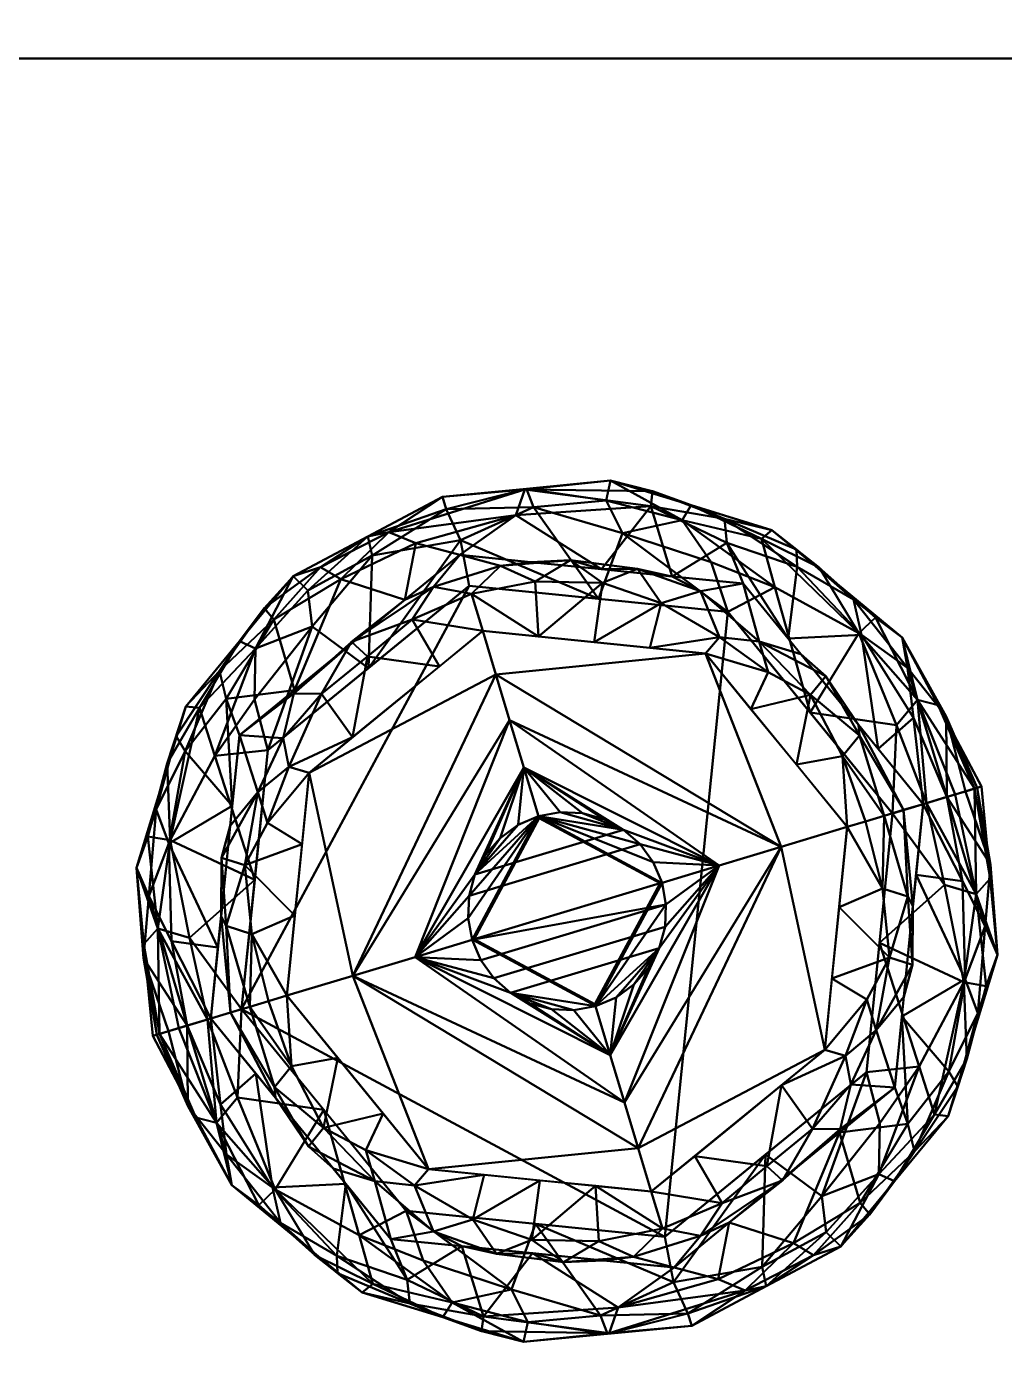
# Model space of a CAD drawing. Header units: millimetres. Extents: x -1750 to 1750, y -600 to 600.
# Drawn here: x 421.2 to 467.5, y -214.8 to -151.5 of the extents above; entities that cross this region are included whole.
import ezdxf

# ---------------------------------------------------------------- set-up
doc = ezdxf.new("R2010")
doc.units = ezdxf.units.MM
doc.layers.add('I-FURN-PNLS', color=7, linetype='Continuous', lineweight=40)

msp = doc.modelspace()

# ---------------------------------------------------------------- meshes
at = {"layer": 'I-FURN-PNLS', "color": 250, "true_color": 0x141414}
mesh = msp.add_polyface(dxfattribs=at)
corners = [(0, 600, 700), (0, 58.863, 700), (130, 58.863, 700), (130, -56.137, 700), (0, -56.137, 700), (0, -600, 700), (1550, -600, 700), (1594.504, -594.986, 700), (1636.777, -580.194, 700), (1674.698, -556.366, 700), (1706.366, -524.698, 700), (1730.194, -486.777, 700), (1744.986, -444.504, 700), (1750, -400, 700), (1750, 400, 700), (1744.986, 444.504, 700), (1730.194, 486.777, 700), (1706.366, 524.698, 700), (1674.698, 556.366, 700), (1636.777, 580.194, 700), (1594.504, 594.986, 700), (1550, 600, 700), (715.7, 60.559, 700), (715.7, -59.9, 700), (445.7, -59.9, 700), (445.7, 60.559, 700)]
mesh.append_faces([[corners[k] for k in face] for face in [(2, 25, 0, 1), (8, 13, 7)]], dxfattribs={"vtx0": -1, "vtx1": -1, "color": 250})
mesh.append_faces([[corners[k] for k in face] for face in [(21, 22, 14, 20)]], dxfattribs={"vtx0": -1, "vtx1": -1, "vtx2": -1, "color": 250})
mesh.append_faces([[corners[k] for k in face] for face in [(13, 23, 6, 7)]], dxfattribs={"vtx0": -1, "vtx1": -1, "vtx3": -1, "color": 250})
mesh.append_faces([[corners[k] for k in face] for face in [(22, 21, 0, 25), (25, 2, 3, 24), (18, 14, 15), (14, 22, 23, 13), (9, 12, 13, 8)]], dxfattribs={"vtx0": -1, "vtx2": -1, "color": 250})
mesh.append_faces([[corners[k] for k in face] for face in [(14, 18, 19, 20)]], dxfattribs={"vtx0": -1, "vtx3": -1, "color": 250})
mesh.append_faces([[corners[k] for k in face] for face in [(5, 6, 23, 24)]], dxfattribs={"vtx1": -1, "vtx3": -1, "color": 250})
mesh.append_faces([[corners[k] for k in face] for face in [(10, 11, 12, 9)]], dxfattribs={"vtx2": -1, "color": 250})
mesh.append_faces([[corners[k] for k in face] for face in [(3, 4, 5, 24)]], dxfattribs={"vtx2": -1, "vtx3": -1, "color": 250})
mesh.append_faces([[corners[k] for k in face] for face in [(15, 16, 17, 18)]], dxfattribs={"vtx3": -1, "color": 250})
mesh = msp.add_polyface(dxfattribs=at)
corners = [(0, 600, 675), (1550, 600, 675), (1594.504, 594.986, 675), (1636.777, 580.194, 675), (1674.698, 556.366, 675), (1706.366, 524.698, 675), (1730.194, 486.777, 675), (1744.986, 444.504, 675), (1750, 400, 675), (1750, -400, 675), (1744.986, -444.504, 675), (1730.194, -486.777, 675), (1706.366, -524.698, 675), (1674.698, -556.366, 675), (1636.777, -580.194, 675), (1594.504, -594.986, 675), (1550, -600, 675), (0, -600, 675), (0, -56.137, 675), (130, -56.137, 675), (130, 58.863, 675), (0, 58.863, 675), (715.7, 60.559, 675), (445.7, 60.559, 675), (445.7, -59.9, 675), (715.7, -59.9, 675)]
mesh.append_faces([[corners[k] for k in face] for face in [(19, 24, 17, 18), (3, 8, 2)]], dxfattribs={"vtx0": -1, "vtx1": -1, "color": 250})
mesh.append_faces([[corners[k] for k in face] for face in [(16, 25, 9, 15)]], dxfattribs={"vtx0": -1, "vtx1": -1, "vtx2": -1, "color": 250})
mesh.append_faces([[corners[k] for k in face] for face in [(8, 22, 1, 2)]], dxfattribs={"vtx0": -1, "vtx1": -1, "vtx3": -1, "color": 250})
mesh.append_faces([[corners[k] for k in face] for face in [(25, 16, 17, 24), (13, 9, 10), (4, 7, 8, 3)]], dxfattribs={"vtx0": -1, "vtx2": -1, "color": 250})
mesh.append_faces([[corners[k] for k in face] for face in [(9, 13, 14, 15)]], dxfattribs={"vtx0": -1, "vtx3": -1, "color": 250})
mesh.append_faces([[corners[k] for k in face] for face in [(23, 24, 19, 20), (8, 9, 25, 22), (0, 1, 22, 23)]], dxfattribs={"vtx1": -1, "vtx3": -1, "color": 250})
mesh.append_faces([[corners[k] for k in face] for face in [(5, 6, 7, 4)]], dxfattribs={"vtx2": -1, "color": 250})
mesh.append_faces([[corners[k] for k in face] for face in [(20, 21, 0, 23)]], dxfattribs={"vtx2": -1, "vtx3": -1, "color": 250})
mesh.append_faces([[corners[k] for k in face] for face in [(10, 11, 12, 13)]], dxfattribs={"vtx3": -1, "color": 250})
at = {"layer": 'I-FURN-PNLS', "color": 7, "true_color": 0xf7f7f7}
mesh = msp.add_polyface(dxfattribs=at)
corners = [(1550, 585, 725), (0, 585, 725), (0, 58.863, 725), (135, 58.863, 725), (135, -61.137, 725), (0, -61.137, 725), (0, -585, 725), (1550, -585, 725), (1597.882, -578.696, 725), (1642.5, -560.215, 725), (1680.815, -530.815, 725), (1710.215, -492.5, 725), (1728.696, -447.882, 725), (1735, -400, 725), (1735, 400, 725), (1728.696, 447.882, 725), (1710.215, 492.5, 725), (1680.815, 530.815, 725), (1642.5, 560.215, 725), (1597.882, 578.696, 725), (444.618, 59.299, 725), (715.378, 59.299, 725), (715.378, -59.025, 725), (444.618, -59.025, 725)]
mesh.append_faces([[corners[k] for k in face] for face in [(12, 10, 11)]], dxfattribs={"vtx0": -1, "color": 7})
mesh.append_faces([[corners[k] for k in face] for face in [(22, 13, 14, 21), (1, 20, 21, 0)]], dxfattribs={"vtx0": -1, "vtx2": -1, "color": 7})
mesh.append_faces([[corners[k] for k in face] for face in [(14, 19, 0, 21), (22, 6, 7, 13), (6, 22, 23, 4)]], dxfattribs={"vtx0": -1, "vtx2": -1, "vtx3": -1, "color": 7})
mesh.append_faces([[corners[k] for k in face] for face in [(8, 9, 13, 7)]], dxfattribs={"vtx1": -1, "vtx2": -1, "color": 7})
mesh.append_faces([[corners[k] for k in face] for face in [(14, 15, 18, 19), (12, 13, 9, 10), (23, 20, 3, 4)]], dxfattribs={"vtx1": -1, "vtx3": -1, "color": 7})
mesh.append_faces([[corners[k] for k in face] for face in [(4, 5, 6)]], dxfattribs={"vtx2": -1, "color": 7})
mesh.append_faces([[corners[k] for k in face] for face in [(1, 2, 3, 20)]], dxfattribs={"vtx2": -1, "vtx3": -1, "color": 7})
mesh.append_faces([[corners[k] for k in face] for face in [(15, 16, 17, 18)]], dxfattribs={"vtx3": -1, "color": 7})
mesh = msp.add_polyface(dxfattribs=at)
corners = [(1550, 585, 700), (1597.882, 578.696, 700), (1642.5, 560.215, 700), (1680.815, 530.815, 700), (1710.215, 492.5, 700), (1728.696, 447.882, 700), (1735, 400, 700), (1735, -400, 700), (1728.696, -447.882, 700), (1710.215, -492.5, 700), (1680.815, -530.815, 700), (1642.5, -560.215, 700), (1597.882, -578.696, 700), (1550, -585, 700), (0, -585, 700), (0, -61.137, 700), (135, -61.137, 700), (135, 58.863, 700), (0, 58.863, 700), (0, 585, 700), (444.618, 59.299, 700), (444.618, -59.025, 700), (715.378, -59.025, 700), (715.378, 59.299, 700)]
mesh.append_faces([[corners[k] for k in face] for face in [(5, 3, 4)]], dxfattribs={"vtx0": -1, "color": 7})
mesh.append_faces([[corners[k] for k in face] for face in [(13, 7, 12)]], dxfattribs={"vtx0": -1, "vtx1": -1, "color": 7})
mesh.append_faces([[corners[k] for k in face] for face in [(14, 16, 21, 22)]], dxfattribs={"vtx0": -1, "vtx1": -1, "vtx3": -1, "color": 7})
mesh.append_faces([[corners[k] for k in face] for face in [(17, 20, 21, 16)]], dxfattribs={"vtx0": -1, "vtx2": -1, "color": 7})
mesh.append_faces([[corners[k] for k in face] for face in [(6, 22, 23, 0)]], dxfattribs={"vtx0": -1, "vtx2": -1, "vtx3": -1, "color": 7})
mesh.append_faces([[corners[k] for k in face] for face in [(10, 11, 8, 9)]], dxfattribs={"vtx1": -1, "color": 7})
mesh.append_faces([[corners[k] for k in face] for face in [(1, 2, 6, 0), (6, 7, 22)]], dxfattribs={"vtx1": -1, "vtx2": -1, "color": 7})
mesh.append_faces([[corners[k] for k in face] for face in [(13, 14, 22, 7)]], dxfattribs={"vtx1": -1, "vtx2": -1, "vtx3": -1, "color": 7})
mesh.append_faces([[corners[k] for k in face] for face in [(23, 20, 19, 0), (2, 3, 5, 6), (11, 12, 7, 8)]], dxfattribs={"vtx1": -1, "vtx3": -1, "color": 7})
mesh.append_faces([[corners[k] for k in face] for face in [(14, 15, 16)]], dxfattribs={"vtx2": -1, "color": 7})
mesh.append_faces([[corners[k] for k in face] for face in [(17, 18, 19, 20)]], dxfattribs={"vtx2": -1, "vtx3": -1, "color": 7})
mesh = msp.add_polyface(dxfattribs=at)
corners = [(0, -250, 675), (1062.5, -250, 675), (1062.5, -247, 675), (0, -247, 675), (0, 150, 675), (1062.5, 150, 675), (1062.5, 153, 675), (0, 153, 675), (0, 250, 675), (0, 247, 675), (1062.5, 247, 675), (1062.5, 250, 675), (0, -150, 675), (0, -153, 675), (1062.5, -153, 675), (1062.5, -150, 675)]
mesh.append_faces([[corners[k] for k in face] for face in [(1, 2, 3, 0), (5, 6, 7, 4), (10, 11, 8, 9), (14, 15, 12, 13)]], dxfattribs={"color": 7})
mesh = msp.add_polyface(dxfattribs=at)
corners = [(0, 250, 13.838), (1062.5, 250, 13.838), (1062.5, 247, 13.838), (0, 247, 13.838), (0, -150, 13.838), (1062.5, -150, 13.838), (1062.5, -153, 13.838), (0, -153, 13.838), (0, -250, 13.838), (0, -247, 13.838), (1062.5, -247, 13.838), (1062.5, -250, 13.838), (0, 150, 13.838), (0, 153, 13.838), (1062.5, 153, 13.838), (1062.5, 150, 13.838)]
mesh.append_faces([[corners[k] for k in face] for face in [(2, 3, 0, 1), (6, 7, 4, 5), (10, 11, 8, 9), (15, 12, 13, 14)]], dxfattribs={"color": 7})
mesh = msp.add_polyface(dxfattribs=at)
corners = [(1062.5, -153, 675), (0, -153, 675), (0, -153, 13.838), (1062.5, -153, 13.838)]
mesh.append_faces([[corners[k] for k in face] for face in [(0, 1, 2, 3)]], dxfattribs={"color": 7})
mesh = msp.add_polyface(dxfattribs=at)
corners = [(0, -247, 38.838), (1062.5, -247, 38.838), (1062.5, -153, 38.838), (0, -153, 38.838)]
mesh.append_faces([[corners[k] for k in face] for face in [(2, 3, 0, 1)]], dxfattribs={"color": 7})
mesh = msp.add_polyface(dxfattribs=at)
corners = [(0, -247, 13.838), (0, -153, 13.838), (1062.5, -153, 13.838), (1062.5, -247, 13.838)]
mesh.append_faces([[corners[k] for k in face] for face in [(2, 3, 0, 1)]], dxfattribs={"color": 7})
mesh = msp.add_polyface(dxfattribs=at)
corners = [(0, -153, 38.838), (1062.5, -153, 38.838), (1062.5, -153, 13.838), (0, -153, 13.838)]
mesh.append_faces([[corners[k] for k in face] for face in [(0, 1, 2, 3)]], dxfattribs={"color": 7})
mesh = msp.add_polyface(dxfattribs=at)
corners = [(0, -247, 675), (1062.5, -247, 675), (1062.5, -153, 675), (0, -153, 675)]
mesh.append_faces([[corners[k] for k in face] for face in [(2, 3, 0, 1)]], dxfattribs={"color": 7})
mesh = msp.add_polyface(dxfattribs=at)
corners = [(0, -247, 650), (0, -153, 650), (1062.5, -153, 650), (1062.5, -247, 650)]
mesh.append_faces([[corners[k] for k in face] for face in [(2, 3, 0, 1)]], dxfattribs={"color": 7})
mesh = msp.add_polyface(dxfattribs=at)
corners = [(0, -153, 675), (1062.5, -153, 675), (1062.5, -153, 650), (0, -153, 650)]
mesh.append_faces([[corners[k] for k in face] for face in [(0, 1, 2, 3)]], dxfattribs={"color": 7})
mesh = msp.add_polyface(dxfattribs=at)
corners = [(0, -247, 350), (1062.5, -247, 350), (1062.5, -153, 350), (0, -153, 350)]
mesh.append_faces([[corners[k] for k in face] for face in [(2, 3, 0, 1)]], dxfattribs={"color": 7})
mesh = msp.add_polyface(dxfattribs=at)
corners = [(0, -247, 325), (0, -153, 325), (1062.5, -153, 325), (1062.5, -247, 325)]
mesh.append_faces([[corners[k] for k in face] for face in [(2, 3, 0, 1)]], dxfattribs={"color": 7})
mesh = msp.add_polyface(dxfattribs=at)
corners = [(0, -153, 350), (1062.5, -153, 350), (1062.5, -153, 325), (0, -153, 325)]
mesh.append_faces([[corners[k] for k in face] for face in [(0, 1, 2, 3)]], dxfattribs={"color": 7})
at = {"layer": 'I-FURN-PNLS', "color": 250, "true_color": 0x191919}
mesh = msp.add_polyface(dxfattribs=at)
corners = [(463.661, -188.316, 8.395), (464.778, -187.98, 7.748), (465.659, -187.715, 6.782), (466.221, -187.546, 5.585), (466.415, -187.488, 4.267), (462.661, -180.425, 4.267), (456.489, -175.336, 4.267), (448.84, -172.997, 4.267), (440.878, -173.763, 4.267), (433.815, -177.517, 4.267), (428.727, -183.688, 4.267), (426.387, -191.337, 4.267), (427.153, -199.299, 4.267), (427.347, -199.241, 5.585), (427.91, -199.072, 6.782), (428.79, -198.807, 7.748), (429.907, -198.471, 8.395), (431.26, -185.05, 8.395), (441.707, -176.516, 8.395), (455.128, -177.869, 8.395), (459.395, -183.093, 8.395), (430.584, -191.76, 8.395), (462.919, -181.869, 6.605), (426.969, -192.684, 6.605), (464.363, -183.627, 4.267), (426.735, -194.948, 4.267), (464.743, -184.175, 5.899), (426.72, -195.614, 5.899), (457.69, -177.08, 6.903), (428.688, -185.805, 6.903), (463.195, -184.239, 7.748), (460.741, -180.303, 7.452), (428.046, -194.813, 7.748), (427.921, -190.176, 7.452), (450.749, -174.207, 6.944), (432.891, -179.58, 6.944), (460.362, -178.633, 6.193), (427.315, -188.574, 6.193), (457.652, -176.261, 5.615), (452.665, -174.167, 4.267), (454.239, -174.811, 6.262), (459.575, -177.881, 4.267), (454.352, -175.943, 7.558), (428.268, -185.101, 5.615), (431.271, -180.603, 4.267), (430.314, -182.009, 6.262), (427.557, -187.513, 4.267), (430.64, -183.327, 7.554), (430.922, -188.405, 8.395), (450.832, -173.504, 5.588), (444.786, -173.419, 6.154), (438.338, -175.435, 6.576), (432.434, -179.039, 5.588), (437.347, -175.64, 4.267), (435.111, -177.101, 6.22), (448.417, -177.193, 8.395), (451.773, -177.531, 8.395), (436.483, -180.783, 8.395), (436.061, -177.67, 7.548), (433.872, -182.916, 8.395), (439.628, -175.962, 7.707), (444.365, -174.632, 7.647), (439.095, -178.65, 8.395), (461.528, -185.705, 8.395), (430.245, -195.116, 8.395), (457.261, -180.481, 8.395), (444.859, -173.38, 4.267), (445.062, -176.855, 8.395)]
mesh.append_faces([[corners[k] for k in face] for face in [(15, 27, 14), (3, 26, 2), (2, 26, 1), (1, 30, 0), (5, 26, 24), (17, 47, 48), (9, 54, 53), (41, 36, 5), (10, 45, 44), (44, 52, 9), (56, 34, 55)]], dxfattribs={"vtx0": -1, "vtx1": -1, "color": 250})
mesh.append_faces([[corners[k] for k in face] for face in [(22, 26, 5), (33, 23, 32), (22, 30, 1), (42, 28, 40), (3, 24, 26), (36, 38, 28), (25, 13, 27), (28, 31, 36), (22, 1, 26), (28, 38, 40), (31, 30, 22), (50, 34, 49), (11, 27, 23), (47, 45, 29), (42, 65, 28), (23, 33, 37), (43, 29, 45), (15, 23, 27), (22, 36, 31), (43, 46, 37), (32, 23, 15), (31, 63, 30), (35, 45, 47), (33, 29, 37), (33, 32, 64), (29, 48, 47), (7, 50, 49), (61, 50, 51), (51, 50, 8), (22, 5, 36), (36, 41, 38), (43, 37, 29), (11, 23, 37), (58, 51, 54), (34, 42, 40), (6, 40, 38), (34, 40, 49), (44, 45, 52), (52, 45, 35), (43, 45, 10), (33, 48, 29), (58, 60, 51), (39, 49, 40), (54, 9, 52), (61, 51, 60), (35, 58, 54), (34, 56, 42), (54, 52, 35), (53, 54, 51), (61, 34, 50), (35, 47, 59), (58, 62, 60), (58, 35, 59), (60, 18, 61), (34, 61, 55), (65, 31, 28)]], dxfattribs={"vtx0": -1, "vtx1": -1, "vtx2": -1, "color": 250})
mesh.append_faces([[corners[k] for k in face] for face in [(40, 6, 39), (27, 13, 14), (32, 15, 16), (32, 16, 64), (49, 39, 7), (43, 10, 46), (51, 8, 53), (47, 17, 59)]], dxfattribs={"vtx0": -1, "vtx2": -1, "color": 250})
mesh.append_faces([[corners[k] for k in face] for face in [(31, 65, 20, 63), (33, 64, 21, 48), (58, 59, 57, 62), (50, 7, 66, 8), (61, 18, 67, 55)]], dxfattribs={"vtx0": -1, "vtx3": -1, "color": 250})
mesh.append_faces([[corners[k] for k in face] for face in [(11, 25, 27), (41, 6, 38), (19, 65, 42), (46, 11, 37), (56, 19, 42), (62, 18, 60), (63, 0, 30)]], dxfattribs={"vtx1": -1, "vtx2": -1, "color": 250})
mesh.append_faces([[corners[k] for k in face] for face in [(3, 4, 24), (25, 12, 13)]], dxfattribs={"vtx2": -1, "color": 250})
mesh = msp.add_polyface(dxfattribs=at)
corners = [(466.415, -187.488, 4.267), (466.094, -187.584, 2.583), (465.181, -187.859, 1.156), (463.814, -188.27, 0.202), (462.202, -188.755, -0.133), (454.406, -179.212, -0.133), (442.146, -177.976, -0.133), (432.603, -185.771, -0.133), (431.367, -198.032, -0.133), (429.754, -198.517, 0.202), (428.387, -198.928, 1.156), (427.474, -199.203, 2.583), (427.153, -199.299, 4.267), (426.387, -191.337, 4.267), (428.727, -183.688, 4.267), (433.815, -177.517, 4.267), (440.878, -173.763, 4.267), (448.84, -172.997, 4.267), (456.489, -175.336, 4.267), (462.661, -180.425, 4.267), (460.604, -180.216, 1.044), (427.988, -190.028, 1.044), (464.363, -183.627, 4.267), (426.735, -194.948, 4.267), (463.395, -183.375, 1.355), (427.403, -194.203, 1.355), (445.197, -174.248, 1.156), (437.544, -176.55, 1.156), (452.232, -174.867, 1.259), (432.019, -180.948, 1.259), (462.395, -184.572, 0.266), (458.304, -183.984, -0.133), (428.897, -194.65, 0.266), (431.985, -191.902, -0.133), (456.636, -178.051, 0.419), (455.992, -175.756, 2.043), (459.575, -177.881, 4.267), (461.391, -179.477, 2.606), (452.665, -174.167, 4.267), (458.729, -177.108, 2.661), (430.102, -186.034, 0.419), (429.373, -183.764, 2.043), (427.557, -187.513, 4.267), (426.924, -189.846, 2.606), (431.271, -180.603, 4.267), (427.836, -186.402, 2.661), (448.276, -178.594, -0.133), (437.374, -181.874, -0.133), (444.859, -173.38, 4.267), (437.347, -175.64, 4.267), (441.055, -174.35, 2.027), (441.734, -175.825, 0.445), (453.606, -176.856, 0.247), (449.411, -175.484, 0.348), (448.644, -173.939, 1.527), (431.971, -183.365, 0.247), (434.712, -179.906, 0.348), (434.499, -178.194, 1.527)]
mesh.append_faces([[corners[k] for k in face] for face in [(4, 30, 3), (22, 24, 19), (13, 25, 23), (48, 50, 16), (33, 40, 7), (19, 37, 36), (38, 28, 17), (14, 45, 42), (6, 51, 46), (17, 54, 48), (49, 57, 15)]], dxfattribs={"vtx0": -1, "vtx1": -1, "color": 250})
mesh.append_faces([[corners[k] for k in face] for face in [(52, 34, 5), (30, 24, 3), (35, 34, 28), (41, 44, 29), (25, 21, 32), (24, 22, 1), (31, 20, 30), (28, 53, 54), (45, 21, 43), (51, 47, 27), (52, 53, 28), (20, 24, 30), (57, 27, 56), (28, 38, 35), (21, 33, 32), (45, 43, 42), (23, 25, 11), (41, 29, 40), (57, 49, 27), (9, 25, 32), (51, 27, 50), (24, 20, 37), (7, 55, 56), (35, 20, 34), (50, 48, 26), (29, 55, 40), (20, 31, 34), (20, 39, 37), (36, 37, 39), (24, 37, 19), (39, 20, 35), (18, 39, 35), (33, 21, 40), (21, 41, 40), (43, 25, 13), (41, 45, 14), (25, 43, 21), (21, 45, 41), (5, 53, 52), (51, 50, 26), (49, 50, 27), (46, 51, 26), (28, 34, 52), (46, 26, 53), (54, 53, 26), (48, 54, 26), (17, 28, 54), (55, 29, 56), (7, 40, 55), (57, 56, 29), (27, 47, 56), (29, 15, 57)]], dxfattribs={"vtx0": -1, "vtx1": -1, "vtx2": -1, "color": 250})
mesh.append_faces([[corners[k] for k in face] for face in [(24, 1, 2), (24, 2, 3), (25, 9, 10), (56, 47, 7), (32, 8, 9), (25, 10, 11), (30, 4, 31), (34, 31, 5), (43, 13, 42), (41, 14, 44), (50, 49, 16), (51, 6, 47), (53, 5, 46)]], dxfattribs={"vtx0": -1, "vtx2": -1, "color": 250})
mesh.append_faces([[corners[k] for k in face] for face in [(0, 1, 22)]], dxfattribs={"vtx1": -1, "color": 250})
mesh.append_faces([[corners[k] for k in face] for face in [(18, 36, 39), (33, 8, 32), (38, 18, 35), (44, 15, 29)]], dxfattribs={"vtx1": -1, "vtx2": -1, "color": 250})
mesh.append_faces([[corners[k] for k in face] for face in [(11, 12, 23)]], dxfattribs={"vtx2": -1, "color": 250})
mesh = msp.add_polyface(dxfattribs=at)
corners = [(442.79, -180.117, 10.252), (453.348, -181.181, 10.252), (460.061, -189.399, 10.252), (460.925, -189.139, 9.714), (461.814, -188.872, 9.224), (462.727, -188.597, 8.784), (463.661, -188.316, 8.395), (455.128, -177.869, 8.395), (441.707, -176.516, 8.395), (431.26, -185.05, 8.395), (429.907, -198.471, 8.395), (430.841, -198.19, 8.784), (431.754, -197.915, 9.224), (432.644, -197.648, 9.714), (433.507, -197.388, 10.252), (434.572, -186.83, 10.252), (457.649, -186.446, 10.252), (433.89, -193.594, 10.252), (460.595, -184.563, 8.395), (430.393, -193.648, 8.395), (460.642, -185.063, 8.998), (430.63, -194.091, 8.998), (457.861, -181.216, 8.395), (455.891, -180.61, 9.224), (448.069, -180.649, 10.252), (448.417, -177.193, 8.395), (430.827, -189.349, 8.395), (432.136, -187.756, 9.224), (438.681, -183.473, 10.252), (436.483, -180.783, 8.395), (445.282, -177.77, 9.224), (439.44, -179.576, 9.248), (435.148, -183.095, 9.303), (451.248, -178.8, 9.446), (459.84, -186.054, 9.597), (455.498, -183.814, 10.252), (458.315, -183.143, 9.359), (459.04, -182.251, 8.821), (456.317, -182.072, 9.695), (454.007, -180.409, 9.663), (431.845, -194.476, 9.597), (434.231, -190.212, 10.252), (431.512, -191.207, 9.359), (430.414, -190.862, 8.821), (432.587, -189.211, 9.695), (433.596, -186.549, 9.663), (433.34, -185.189, 9.198), (433.872, -182.916, 8.395), (433.843, -183.075, 8.826), (436.571, -180.64, 8.921), (439.095, -178.65, 8.395), (440.457, -178.02, 8.795), (443.634, -177.033, 8.779), (446.953, -176.77, 8.795), (451.773, -177.531, 8.395), (453.105, -178.233, 8.882), (448.457, -177.833, 9.247), (445.062, -176.855, 8.395), (442.261, -178.364, 9.225), (450.128, -177.169, 8.82), (437.324, -181.323, 9.406), (445.429, -180.383, 10.252), (440.735, -181.795, 10.252), (436.626, -185.151, 10.252), (450.708, -180.915, 10.252)]
mesh.append_faces([[corners[k] for k in face] for face in [(16, 36, 35), (12, 21, 11), (22, 37, 18), (35, 38, 1), (13, 40, 12), (63, 45, 15), (64, 33, 24)]], dxfattribs={"vtx0": -1, "vtx1": -1, "color": 250})
mesh.append_faces([[corners[k] for k in face] for face in [(40, 42, 21), (18, 20, 5), (27, 43, 42), (34, 20, 36), (20, 18, 37), (39, 38, 23), (52, 58, 30), (20, 37, 36), (44, 15, 45), (31, 0, 58), (21, 19, 11), (40, 21, 12), (23, 55, 39), (49, 31, 51), (48, 32, 49), (32, 60, 49), (50, 49, 51), (32, 46, 45), (52, 30, 53), (36, 23, 38), (20, 34, 4), (16, 34, 36), (39, 1, 38), (22, 23, 37), (36, 37, 23), (38, 35, 36), (33, 64, 39), (33, 39, 55), (21, 42, 43), (17, 42, 40), (27, 42, 44), (21, 43, 19), (26, 43, 27), (45, 27, 44), (44, 42, 41), (27, 45, 46), (63, 32, 45), (46, 9, 27), (60, 31, 49), (32, 48, 46), (46, 48, 9), (49, 29, 48), (8, 51, 52), (51, 31, 58), (52, 53, 57), (53, 30, 56), (55, 59, 33), (7, 55, 23), (59, 56, 33), (59, 53, 56), (33, 56, 24), (51, 58, 52), (30, 61, 56), (53, 59, 25), (59, 55, 54), (30, 58, 61), (31, 60, 62), (32, 63, 60)]], dxfattribs={"vtx0": -1, "vtx1": -1, "vtx2": -1, "color": 250})
mesh.append_faces([[corners[k] for k in face] for face in [(27, 9, 26), (34, 16, 2), (34, 2, 3), (58, 0, 61), (43, 26, 19), (42, 17, 41), (23, 22, 7), (59, 54, 25), (56, 61, 24), (44, 41, 15), (51, 8, 50), (55, 7, 54)]], dxfattribs={"vtx0": -1, "vtx2": -1, "color": 250})
mesh.append_faces([[corners[k] for k in face] for face in [(6, 18, 5)]], dxfattribs={"vtx1": -1, "color": 250})
mesh.append_faces([[corners[k] for k in face] for face in [(4, 5, 20), (3, 4, 34), (14, 17, 40), (13, 14, 40), (64, 1, 39), (47, 9, 48, 29), (28, 62, 60, 63), (50, 29, 49), (25, 57, 53), (57, 8, 52), (62, 0, 31)]], dxfattribs={"vtx1": -1, "vtx2": -1, "color": 250})
mesh.append_faces([[corners[k] for k in face] for face in [(19, 10, 11)]], dxfattribs={"vtx2": -1, "color": 250})
mesh = msp.add_polyface(dxfattribs=at)
corners = [(431.367, -198.032, -0.133), (432.603, -185.771, -0.133), (442.146, -177.976, -0.133), (454.406, -179.212, -0.133), (462.202, -188.755, -0.133), (460.966, -201.016, -0.133), (451.422, -208.811, -0.133), (439.162, -207.575, -0.133)]
mesh.append_faces([[corners[k] for k in face] for face in [(6, 3, 4, 5), (0, 6, 7)]], dxfattribs={"vtx0": -1, "color": 250})
mesh.append_faces([[corners[k] for k in face] for face in [(1, 2, 0)]], dxfattribs={"vtx1": -1, "color": 250})
mesh.append_faces([[corners[k] for k in face] for face in [(2, 3, 6, 0)]], dxfattribs={"vtx1": -1, "vtx2": -1, "vtx3": -1, "color": 250})
mesh = msp.add_polyface(dxfattribs=at)
corners = [(450.778, -206.67, 10.252), (450.158, -204.609, 11.473), (449.508, -202.447, 12.483), (448.832, -200.201, 13.274), (448.138, -197.894, 13.838), (447.103, -198.083, 13.838), (446.052, -198.036, 13.838), (445.037, -197.757, 13.838), (444.11, -197.258, 13.838), (443.317, -196.566, 13.838), (442.698, -195.715, 13.838), (442.283, -194.747, 13.838), (442.095, -193.713, 13.838), (442.142, -192.661, 13.838), (442.421, -191.646, 13.838), (442.919, -190.719, 13.838), (443.611, -189.926, 13.838), (444.462, -189.307, 13.838), (445.43, -188.893, 13.838), (444.736, -186.586, 13.274), (444.061, -184.34, 12.483), (443.41, -182.178, 11.473), (442.79, -180.117, 10.252), (434.572, -186.83, 10.252), (433.507, -197.388, 10.252), (440.22, -205.606, 10.252), (436.638, -196.446, 12.005), (439.582, -195.56, 13.153)]
mesh.append_faces([[corners[k] for k in face] for face in [(23, 21, 22), (1, 25, 0)]], dxfattribs={"vtx0": -1, "color": 250})
mesh.append_faces([[corners[k] for k in face] for face in [(21, 26, 20), (24, 26, 23), (20, 27, 19), (14, 27, 13), (2, 26, 1), (16, 19, 15), (12, 27, 11), (10, 27, 9), (9, 27, 8), (6, 3, 5), (8, 3, 7)]], dxfattribs={"vtx0": -1, "vtx1": -1, "color": 250})
mesh.append_faces([[corners[k] for k in face] for face in [(27, 20, 26), (26, 21, 23), (2, 27, 26), (19, 27, 14), (3, 8, 27), (25, 1, 26)]], dxfattribs={"vtx0": -1, "vtx1": -1, "vtx2": -1, "color": 250})
mesh.append_faces([[corners[k] for k in face] for face in [(27, 2, 3), (27, 10, 11)]], dxfattribs={"vtx0": -1, "vtx2": -1, "color": 250})
mesh.append_faces([[corners[k] for k in face] for face in [(4, 5, 3)]], dxfattribs={"vtx1": -1, "color": 250})
mesh.append_faces([[corners[k] for k in face] for face in [(12, 13, 27), (16, 17, 19), (14, 15, 19), (24, 25, 26), (6, 7, 3)]], dxfattribs={"vtx1": -1, "vtx2": -1, "color": 250})
mesh.append_faces([[corners[k] for k in face] for face in [(17, 18, 19)]], dxfattribs={"vtx2": -1, "color": 250})
mesh = msp.add_polyface(dxfattribs=at)
corners = [(448.138, -197.894, 13.838), (448.832, -200.201, 13.274), (449.508, -202.447, 12.483), (450.158, -204.609, 11.473), (450.778, -206.67, 10.252), (458.997, -199.957, 10.252), (460.061, -189.399, 10.252), (453.348, -181.181, 10.252), (442.79, -180.117, 10.252), (443.41, -182.178, 11.473), (444.061, -184.34, 12.483), (444.736, -186.586, 13.274), (445.43, -188.893, 13.838), (446.465, -188.704, 13.838), (447.516, -188.751, 13.838), (448.531, -189.03, 13.838), (449.458, -189.529, 13.838), (450.252, -190.221, 13.838), (450.871, -191.072, 13.838), (451.285, -192.039, 13.838), (451.473, -193.074, 13.838), (451.427, -194.126, 13.838), (451.147, -195.141, 13.838), (450.649, -196.068, 13.838), (449.957, -196.861, 13.838), (449.106, -197.48, 13.838), (456.93, -190.341, 12.005), (453.986, -191.227, 13.153)]
mesh.append_faces([[corners[k] for k in face] for face in [(5, 3, 4), (9, 7, 8)]], dxfattribs={"vtx0": -1, "color": 250})
mesh.append_faces([[corners[k] for k in face] for face in [(20, 27, 19), (3, 26, 2), (6, 26, 5), (22, 27, 21), (24, 1, 23), (18, 27, 17), (17, 27, 16), (2, 27, 1), (14, 11, 13), (16, 11, 15), (7, 26, 6)]], dxfattribs={"vtx0": -1, "vtx1": -1, "color": 250})
mesh.append_faces([[corners[k] for k in face] for face in [(26, 27, 2), (22, 1, 27), (26, 7, 9), (11, 16, 27), (10, 27, 26), (3, 5, 26)]], dxfattribs={"vtx0": -1, "vtx1": -1, "vtx2": -1, "color": 250})
mesh.append_faces([[corners[k] for k in face] for face in [(27, 18, 19), (27, 10, 11)]], dxfattribs={"vtx0": -1, "vtx2": -1, "color": 250})
mesh.append_faces([[corners[k] for k in face] for face in [(12, 13, 11)]], dxfattribs={"vtx1": -1, "color": 250})
mesh.append_faces([[corners[k] for k in face] for face in [(20, 21, 27), (24, 25, 1), (22, 23, 1), (9, 10, 26), (14, 15, 11)]], dxfattribs={"vtx1": -1, "vtx2": -1, "color": 250})
mesh.append_faces([[corners[k] for k in face] for face in [(25, 0, 1)]], dxfattribs={"vtx2": -1, "color": 250})
mesh = msp.add_polyface(dxfattribs=at)
corners = [(431.367, -198.032, -0.133), (439.162, -207.575, -0.133), (451.422, -208.811, -0.133), (460.966, -201.016, -0.133), (462.202, -188.755, -0.133), (463.814, -188.27, 0.202), (465.181, -187.859, 1.156), (466.094, -187.584, 2.583), (466.415, -187.488, 4.267), (467.181, -195.45, 4.267), (464.841, -203.099, 4.267), (459.753, -209.27, 4.267), (452.69, -213.024, 4.267), (444.728, -213.79, 4.267), (437.079, -211.451, 4.267), (430.908, -206.362, 4.267), (427.153, -199.299, 4.267), (427.474, -199.203, 2.583), (428.387, -198.928, 1.156), (429.754, -198.517, 0.202), (432.964, -206.571, 1.044), (465.581, -196.759, 1.044), (429.205, -203.16, 4.267), (466.834, -191.839, 4.267), (430.173, -203.412, 1.355), (466.165, -192.584, 1.355), (448.371, -212.539, 1.156), (456.024, -210.237, 1.156), (441.336, -211.92, 1.259), (461.55, -205.839, 1.259), (431.173, -202.215, 0.266), (435.264, -202.803, -0.133), (464.671, -192.137, 0.266), (461.584, -194.885, -0.133), (436.932, -208.736, 0.419), (437.576, -211.031, 2.043), (433.993, -208.906, 4.267), (432.178, -207.31, 2.606), (440.903, -212.62, 4.267), (434.839, -209.679, 2.661), (463.466, -200.753, 0.419), (464.195, -203.023, 2.043), (466.011, -199.274, 4.267), (466.644, -196.941, 2.606), (462.297, -206.184, 4.267), (465.732, -200.385, 2.661), (445.292, -208.193, -0.133), (456.194, -204.913, -0.133), (448.709, -213.407, 4.267), (456.221, -211.147, 4.267), (452.513, -212.437, 2.027), (451.835, -210.962, 0.445), (439.963, -209.931, 0.247), (444.157, -211.303, 0.348), (444.925, -212.848, 1.527), (461.598, -203.422, 0.247), (458.856, -206.88, 0.348), (459.069, -208.593, 1.527)]
mesh.append_faces([[corners[k] for k in face] for face in [(22, 24, 15), (48, 50, 12), (0, 30, 19), (3, 56, 47), (33, 40, 3), (15, 37, 36), (38, 28, 13), (10, 45, 42), (2, 51, 46), (12, 50, 49), (49, 57, 11)]], dxfattribs={"vtx0": -1, "vtx1": -1, "color": 250})
mesh.append_faces([[corners[k] for k in face] for face in [(41, 44, 29), (25, 21, 32), (45, 43, 42), (19, 30, 24), (35, 34, 28), (50, 51, 27), (24, 22, 17), (20, 24, 30), (41, 29, 40), (24, 20, 37), (51, 47, 27), (28, 34, 52), (21, 33, 32), (25, 7, 23), (55, 56, 3), (27, 49, 50), (28, 38, 35), (31, 20, 30), (57, 49, 27), (32, 5, 25), (45, 21, 43), (52, 53, 28), (35, 20, 34), (54, 28, 53), (29, 55, 40), (20, 31, 34), (20, 39, 37), (36, 37, 39), (24, 37, 15), (39, 20, 35), (14, 39, 35), (33, 21, 40), (21, 41, 40), (43, 25, 9), (41, 45, 10), (25, 43, 21), (21, 45, 41), (1, 53, 52), (50, 48, 26), (27, 56, 57), (51, 50, 26), (46, 51, 26), (34, 1, 52), (46, 26, 53), (54, 53, 26), (48, 54, 26), (13, 28, 54), (55, 29, 56), (3, 40, 55), (57, 56, 29), (27, 47, 56), (29, 11, 57)]], dxfattribs={"vtx0": -1, "vtx1": -1, "vtx2": -1, "color": 250})
mesh.append_faces([[corners[k] for k in face] for face in [(24, 17, 18), (25, 6, 7), (54, 48, 13), (24, 18, 19), (25, 23, 9), (30, 0, 31), (34, 31, 1), (43, 9, 42), (41, 10, 44), (51, 2, 47), (53, 1, 46)]], dxfattribs={"vtx0": -1, "vtx2": -1, "color": 250})
mesh.append_faces([[corners[k] for k in face] for face in [(5, 6, 25), (4, 5, 32), (14, 36, 39), (33, 4, 32), (38, 14, 35), (44, 11, 29)]], dxfattribs={"vtx1": -1, "vtx2": -1, "color": 250})
mesh.append_faces([[corners[k] for k in face] for face in [(7, 8, 23), (22, 16, 17)]], dxfattribs={"vtx2": -1, "color": 250})
mesh = msp.add_polyface(dxfattribs=at)
corners = [(427.153, -199.299, 4.267), (430.908, -206.362, 4.267), (437.079, -211.451, 4.267), (444.728, -213.79, 4.267), (452.69, -213.024, 4.267), (459.753, -209.27, 4.267), (464.841, -203.099, 4.267), (467.181, -195.45, 4.267), (466.415, -187.488, 4.267), (466.221, -187.546, 5.585), (465.659, -187.715, 6.782), (464.778, -187.98, 7.748), (463.661, -188.316, 8.395), (462.308, -201.737, 8.395), (451.861, -210.271, 8.395), (438.44, -208.918, 8.395), (429.907, -198.471, 8.395), (428.79, -198.807, 7.748), (427.91, -199.072, 6.782), (427.347, -199.241, 5.585), (434.174, -203.694, 8.395), (462.985, -195.027, 8.395), (430.649, -204.918, 6.605), (466.599, -194.103, 6.605), (429.205, -203.16, 4.267), (466.834, -191.839, 4.267), (428.825, -202.612, 5.899), (466.848, -191.173, 5.899), (435.878, -209.707, 6.903), (464.881, -200.982, 6.903), (430.373, -202.548, 7.748), (432.827, -206.484, 7.452), (465.522, -191.974, 7.748), (465.647, -196.611, 7.452), (442.819, -212.58, 6.944), (460.677, -207.207, 6.944), (433.206, -208.154, 6.193), (466.253, -198.213, 6.193), (435.916, -210.526, 5.615), (440.903, -212.62, 4.267), (439.329, -211.976, 6.262), (433.993, -208.906, 4.267), (439.216, -210.844, 7.558), (465.301, -201.686, 5.615), (462.297, -206.184, 4.267), (463.254, -204.778, 6.262), (466.011, -199.274, 4.267), (462.929, -203.459, 7.554), (462.646, -198.382, 8.395), (442.736, -213.283, 5.588), (448.782, -213.368, 6.154), (455.23, -211.352, 6.576), (461.134, -207.748, 5.588), (456.221, -211.147, 4.267), (458.457, -209.686, 6.22), (445.151, -209.594, 8.395), (441.796, -209.256, 8.395), (457.085, -206.004, 8.395), (457.507, -209.117, 7.548), (459.696, -203.871, 8.395), (453.94, -210.825, 7.707), (449.203, -212.155, 7.647), (454.473, -208.137, 8.395), (432.04, -201.082, 8.395), (463.323, -191.671, 8.395), (436.307, -206.306, 8.395), (448.709, -213.407, 4.267), (448.506, -209.932, 8.395)]
mesh.append_faces([[corners[k] for k in face] for face in [(17, 30, 16), (11, 27, 10), (1, 26, 24), (19, 26, 18), (5, 54, 53), (41, 36, 1), (6, 45, 44), (44, 52, 5), (56, 34, 55)]], dxfattribs={"vtx0": -1, "vtx1": -1, "color": 250})
mesh.append_faces([[corners[k] for k in face] for face in [(7, 27, 23), (22, 26, 1), (19, 24, 26), (31, 30, 22), (28, 31, 36), (28, 40, 42), (28, 38, 40), (50, 34, 49), (25, 9, 27), (29, 45, 43), (37, 23, 33), (22, 30, 17), (33, 23, 32), (29, 47, 45), (36, 38, 28), (22, 17, 26), (27, 11, 23), (11, 32, 23), (31, 63, 30), (22, 36, 31), (43, 46, 37), (42, 65, 28), (35, 45, 47), (33, 29, 37), (33, 32, 64), (29, 48, 47), (3, 50, 49), (61, 50, 51), (51, 50, 4), (22, 1, 36), (36, 41, 38), (43, 37, 29), (7, 23, 37), (58, 51, 54), (34, 42, 40), (2, 40, 38), (34, 40, 49), (44, 45, 52), (52, 45, 35), (43, 45, 6), (33, 48, 29), (58, 60, 51), (39, 49, 40), (54, 5, 52), (61, 51, 60), (35, 58, 54), (34, 56, 42), (54, 52, 35), (53, 54, 51), (61, 34, 50), (35, 47, 59), (58, 62, 60), (58, 35, 59), (60, 14, 61), (34, 61, 55), (65, 31, 28)]], dxfattribs={"vtx0": -1, "vtx1": -1, "vtx2": -1, "color": 250})
mesh.append_faces([[corners[k] for k in face] for face in [(32, 11, 12), (27, 9, 10), (47, 48, 13), (27, 7, 25), (32, 12, 64), (49, 39, 3), (43, 6, 46), (51, 4, 53), (47, 13, 59)]], dxfattribs={"vtx0": -1, "vtx2": -1, "color": 250})
mesh.append_faces([[corners[k] for k in face] for face in [(31, 65, 20, 63), (33, 64, 21, 48), (58, 59, 57, 62), (50, 3, 66, 4), (61, 14, 67, 55)]], dxfattribs={"vtx0": -1, "vtx3": -1, "color": 250})
mesh.append_faces([[corners[k] for k in face] for face in [(2, 39, 40), (17, 18, 26), (41, 2, 38), (15, 65, 42), (46, 7, 37), (56, 15, 42), (62, 14, 60), (63, 16, 30)]], dxfattribs={"vtx1": -1, "vtx2": -1, "color": 250})
mesh.append_faces([[corners[k] for k in face] for face in [(19, 0, 24), (25, 8, 9)]], dxfattribs={"vtx2": -1, "color": 250})
mesh = msp.add_polyface(dxfattribs=at)
corners = [(463.661, -188.316, 8.395), (462.727, -188.597, 8.784), (461.814, -188.872, 9.224), (460.925, -189.139, 9.714), (460.061, -189.399, 10.252), (458.997, -199.957, 10.252), (450.778, -206.67, 10.252), (440.22, -205.606, 10.252), (433.507, -197.388, 10.252), (432.644, -197.648, 9.714), (431.754, -197.915, 9.224), (430.841, -198.19, 8.784), (429.907, -198.471, 8.395), (438.44, -208.918, 8.395), (451.861, -210.271, 8.395), (462.308, -201.737, 8.395), (435.919, -200.341, 10.252), (459.678, -193.193, 10.252), (432.973, -202.224, 8.395), (463.175, -193.139, 8.395), (432.926, -201.724, 8.998), (462.938, -192.695, 8.998), (435.707, -205.571, 8.395), (437.678, -206.177, 9.224), (445.499, -206.138, 10.252), (445.151, -209.594, 8.395), (462.742, -197.438, 8.395), (461.432, -199.031, 9.224), (454.887, -203.314, 10.252), (457.085, -206.004, 8.395), (448.287, -209.017, 9.224), (454.129, -207.211, 9.248), (458.42, -203.692, 9.303), (442.321, -207.987, 9.446), (433.728, -200.733, 9.597), (438.07, -202.973, 10.252), (435.254, -203.644, 9.359), (434.528, -204.536, 8.821), (437.251, -204.715, 9.695), (439.561, -206.378, 9.663), (461.723, -192.311, 9.597), (459.337, -196.575, 10.252), (462.056, -195.58, 9.359), (463.154, -195.925, 8.821), (460.982, -197.576, 9.695), (459.972, -200.238, 9.663), (460.228, -201.598, 9.198), (459.696, -203.871, 8.395), (459.725, -203.712, 8.826), (456.997, -206.147, 8.921), (454.473, -208.137, 8.395), (453.111, -208.767, 8.795), (449.934, -209.754, 8.779), (446.616, -210.017, 8.795), (441.796, -209.256, 8.395), (440.463, -208.554, 8.882), (445.111, -208.954, 9.247), (448.506, -209.932, 8.395), (451.307, -208.423, 9.225), (443.44, -209.618, 8.82), (456.244, -205.464, 9.406), (448.139, -206.404, 10.252), (452.833, -204.992, 10.252), (456.942, -201.636, 10.252), (442.86, -205.872, 10.252)]
mesh.append_faces([[corners[k] for k in face] for face in [(16, 36, 35), (2, 21, 1), (22, 37, 18), (35, 38, 7), (3, 40, 2), (63, 45, 5), (64, 33, 24)]], dxfattribs={"vtx0": -1, "vtx1": -1, "color": 250})
mesh.append_faces([[corners[k] for k in face] for face in [(40, 42, 21), (52, 58, 30), (20, 37, 36), (37, 20, 18), (27, 43, 42), (23, 39, 38), (40, 21, 2), (31, 6, 58), (21, 19, 1), (18, 20, 11), (49, 31, 51), (23, 55, 39), (44, 5, 45), (34, 20, 36), (48, 32, 49), (32, 60, 49), (50, 49, 51), (32, 46, 45), (52, 30, 53), (36, 23, 38), (20, 34, 10), (16, 34, 36), (39, 7, 38), (22, 23, 37), (36, 37, 23), (38, 35, 36), (33, 64, 39), (33, 39, 55), (21, 42, 43), (17, 42, 40), (27, 42, 44), (21, 43, 19), (26, 43, 27), (45, 27, 44), (44, 42, 41), (27, 45, 46), (63, 32, 45), (46, 15, 27), (60, 31, 49), (32, 48, 46), (46, 48, 15), (49, 29, 48), (14, 51, 52), (51, 31, 58), (52, 53, 57), (53, 30, 56), (55, 59, 33), (13, 55, 23), (59, 56, 33), (59, 53, 56), (33, 56, 24), (51, 58, 52), (30, 61, 56), (53, 59, 25), (59, 55, 54), (30, 58, 61), (31, 60, 62), (32, 63, 60)]], dxfattribs={"vtx0": -1, "vtx1": -1, "vtx2": -1, "color": 250})
mesh.append_faces([[corners[k] for k in face] for face in [(34, 16, 8), (27, 15, 26), (40, 3, 4), (43, 26, 19), (23, 22, 13), (34, 8, 9), (58, 6, 61), (42, 17, 41), (59, 54, 25), (56, 61, 24), (44, 41, 5), (51, 14, 50), (55, 13, 54)]], dxfattribs={"vtx0": -1, "vtx2": -1, "color": 250})
mesh.append_faces([[corners[k] for k in face] for face in [(12, 18, 11)]], dxfattribs={"vtx1": -1, "color": 250})
mesh.append_faces([[corners[k] for k in face] for face in [(4, 17, 40), (10, 11, 20), (9, 10, 34), (64, 7, 39), (47, 15, 48, 29), (28, 62, 60, 63), (50, 29, 49), (25, 57, 53), (57, 14, 52), (62, 6, 31)]], dxfattribs={"vtx1": -1, "vtx2": -1, "color": 250})
mesh.append_faces([[corners[k] for k in face] for face in [(19, 0, 1)]], dxfattribs={"vtx2": -1, "color": 250})
mesh = msp.add_polyface(dxfattribs=at)
corners = [(442.283, -194.747, 13.852), (445.43, -188.893, 13.852), (451.285, -192.039, 13.852), (450.871, -191.072, 13.849), (450.252, -190.221, 13.845), (449.458, -189.529, 13.841), (448.531, -189.03, 13.838), (447.516, -188.751, 13.838), (446.465, -188.704, 13.838), (445.43, -188.893, 13.838), (444.462, -189.307, 13.838), (443.611, -189.926, 13.838), (442.919, -190.719, 13.838), (442.421, -191.646, 13.841), (442.142, -192.661, 13.845), (442.095, -193.713, 13.849)]
mesh.append_faces([[corners[k] for k in face] for face in [(3, 1, 2)]], dxfattribs={"vtx0": -1, "color": 250})
mesh.append_faces([[corners[k] for k in face] for face in [(10, 13, 9), (9, 5, 8)]], dxfattribs={"vtx0": -1, "vtx1": -1, "color": 250})
mesh.append_faces([[corners[k] for k in face] for face in [(4, 14, 1), (5, 9, 13)]], dxfattribs={"vtx0": -1, "vtx1": -1, "vtx2": -1, "color": 250})
mesh.append_faces([[corners[k] for k in face] for face in [(1, 14, 15)]], dxfattribs={"vtx0": -1, "vtx2": -1, "color": 250})
mesh.append_faces([[corners[k] for k in face] for face in [(12, 13, 11), (6, 7, 5)]], dxfattribs={"vtx1": -1, "color": 250})
mesh.append_faces([[corners[k] for k in face] for face in [(10, 11, 13), (3, 4, 1), (7, 8, 5)]], dxfattribs={"vtx1": -1, "vtx2": -1, "color": 250})
mesh.append_faces([[corners[k] for k in face] for face in [(13, 14, 4, 5)]], dxfattribs={"vtx1": -1, "vtx3": -1, "color": 250})
mesh.append_faces([[corners[k] for k in face] for face in [(15, 0, 1)]], dxfattribs={"vtx2": -1, "color": 250})
mesh = msp.add_polyface(dxfattribs=at)
corners = [(442.379, -194.719, 13.867), (442.379, -194.719, 19.117), (442.379, -194.719, 24.367), (442.379, -194.719, 29.617), (442.379, -194.719, 34.867), (445.459, -188.989, 34.867), (451.189, -192.068, 34.867), (451.189, -192.068, 29.617), (451.189, -192.068, 24.367), (451.189, -192.068, 19.117), (451.189, -192.068, 13.852), (445.459, -188.989, 13.852)]
mesh.append_faces([[corners[k] for k in face] for face in [(8, 2, 5), (8, 11, 2)]], dxfattribs={"vtx0": -1, "vtx1": -1, "vtx2": -1, "color": 250})
mesh.append_faces([[corners[k] for k in face] for face in [(1, 2, 11, 0), (7, 8, 5, 6)]], dxfattribs={"vtx1": -1, "color": 250})
mesh.append_faces([[corners[k] for k in face] for face in [(3, 4, 5, 2), (9, 10, 11, 8)]], dxfattribs={"vtx2": -1, "color": 250})
mesh = msp.add_polyface(dxfattribs=at)
corners = [(442.379, -194.719, 34.867), (448.109, -197.798, 34.867), (451.189, -192.068, 34.867), (445.459, -188.989, 34.867)]
mesh.append_faces([[corners[k] for k in face] for face in [(2, 3, 0, 1)]], dxfattribs={"color": 250})
mesh = msp.add_polyface(dxfattribs=at)
corners = [(451.285, -192.039, 13.867), (448.138, -197.894, 13.867), (442.283, -194.747, 13.852), (442.698, -195.715, 13.849), (443.317, -196.566, 13.845), (444.11, -197.258, 13.841), (445.037, -197.757, 13.838), (446.052, -198.036, 13.838), (447.103, -198.083, 13.838), (448.138, -197.894, 13.838), (449.106, -197.48, 13.838), (449.957, -196.861, 13.838), (450.649, -196.068, 13.838), (451.147, -195.141, 13.841), (451.427, -194.126, 13.845), (451.473, -193.074, 13.849)]
mesh.append_faces([[corners[k] for k in face] for face in [(3, 15, 2), (9, 5, 8)]], dxfattribs={"vtx0": -1, "vtx1": -1, "color": 250})
mesh.append_faces([[corners[k] for k in face] for face in [(5, 9, 13)]], dxfattribs={"vtx0": -1, "vtx1": -1, "vtx2": -1, "color": 250})
mesh.append_faces([[corners[k] for k in face] for face in [(5, 13, 14, 4), (4, 14, 15, 3)]], dxfattribs={"vtx0": -1, "vtx2": -1, "color": 250})
mesh.append_faces([[corners[k] for k in face] for face in [(12, 13, 11)]], dxfattribs={"vtx1": -1, "color": 250})
mesh.append_faces([[corners[k] for k in face] for face in [(10, 11, 13), (9, 10, 13), (7, 8, 5), (1, 2, 15)]], dxfattribs={"vtx1": -1, "vtx2": -1, "color": 250})
mesh.append_faces([[corners[k] for k in face] for face in [(15, 0, 1), (5, 6, 7)]], dxfattribs={"vtx2": -1, "color": 250})
mesh = msp.add_polyface(dxfattribs=at)
corners = [(451.189, -192.068, 34.867), (448.109, -197.798, 34.867), (442.379, -194.719, 34.867), (442.379, -194.719, 29.617), (442.379, -194.719, 24.367), (442.379, -194.719, 19.117), (442.379, -194.719, 13.867), (448.109, -197.798, 13.867), (451.189, -192.068, 13.867), (451.189, -192.068, 19.117), (451.189, -192.068, 24.367), (451.189, -192.068, 29.617)]
mesh.append_faces([[corners[k] for k in face] for face in [(7, 1, 4)]], dxfattribs={"vtx0": -1, "vtx1": -1, "vtx2": -1, "color": 250})
mesh.append_faces([[corners[k] for k in face] for face in [(10, 11, 1, 7)]], dxfattribs={"vtx1": -1, "vtx2": -1, "vtx3": -1, "color": 250})
mesh.append_faces([[corners[k] for k in face] for face in [(11, 0, 1), (5, 6, 7, 4)]], dxfattribs={"vtx2": -1, "color": 250})
mesh.append_faces([[corners[k] for k in face] for face in [(7, 8, 9, 10), (1, 2, 3, 4)]], dxfattribs={"vtx3": -1, "color": 250})

doc.saveas('drawing.dxf')
